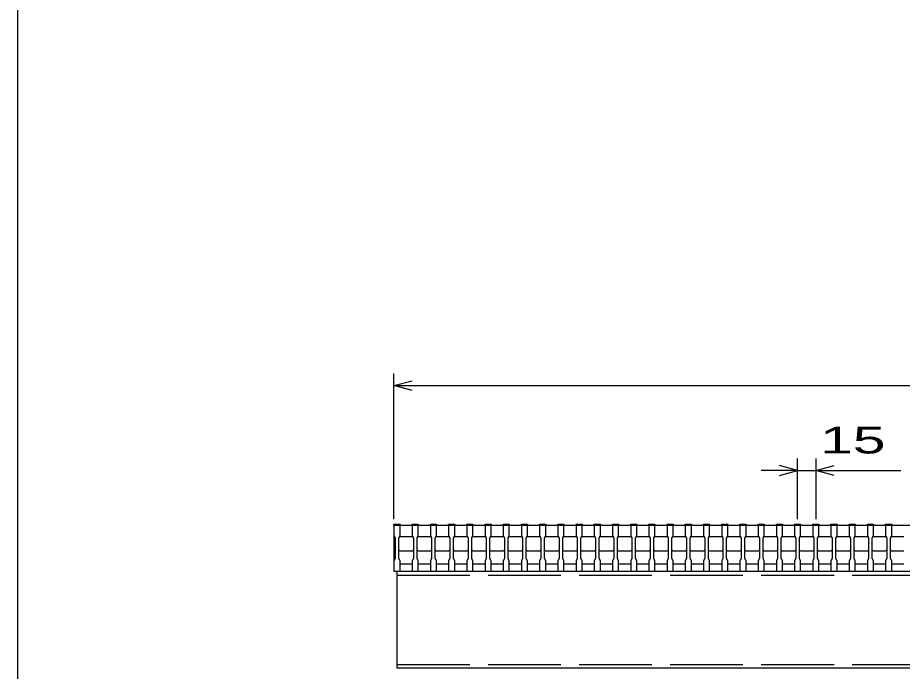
# Model space of a CAD drawing. Units: millimetres, scale not verified. Extents: x -1820 to 1731, y -1282 to 1054.
# Drawn here: x -1729 to -1000, y -673 to -134 of the extents above; entities that cross this region are included whole.
import ezdxf
from ezdxf.enums import TextEntityAlignment as Align

# ---------------------------------------------------------------- set-up
doc = ezdxf.new("R2010")
doc.units = ezdxf.units.MM
doc.header["$LTSCALE"] = 10
doc.linetypes.add('DASHED', pattern=[7.5, 6, -1.5])
for name, color, linetype, lineweight in [('0_2', 150, 'Continuous', 25), ('16', 3, 'Continuous', 25), ('22', 4, 'Continuous', 25)]:
    doc.layers.add(name, color=color, linetype=linetype, lineweight=lineweight)
doc.styles.add('ベクトル', font='')
doc.styles.get('ベクトル').set_extended_font_data('ベクトル')

msp = doc.modelspace()

# ---------------------------------------------------------------- linework, layer by layer
at = {"layer": '0_2'}
msp.add_line((-1729, -1146.5), (-1729, 1053.5), dxfattribs=at)
at = {"layer": '16'}
for p, q in [((-1419, -552.5), (-1419, -551.8)), ((-1419, -551.8), (-1414, -551.8)), ((-1419, -552.5), (-1419, -561)), ((-1414, -552.5), (-1419, -552.5)), ((-1419, -552.5), (-1419, -584.5)), ((-1419, -552.5), (-424, -552.5)), ((-1414, -551.8), (-1414, -552.5)), ((-1414, -561), (-1414, -552.5)), ((-1404, -552.5), (-1404, -551.8)), ((-1404, -551.8), (-1399, -551.8)), ((-1404, -552.5), (-1404, -561)), ((-1399, -552.5), (-1404, -552.5)), ((-1399, -551.8), (-1399, -552.5)), ((-1399, -561), (-1399, -552.5)), ((-1389, -552.5), (-1389, -551.8)), ((-1389, -551.8), (-1384, -551.8)), ((-1389, -552.5), (-1389, -561)), ((-1384, -552.5), (-1389, -552.5)), ((-1384, -551.8), (-1384, -552.5)), ((-1384, -561), (-1384, -552.5)), ((-1374, -552.5), (-1374, -551.8)), ((-1374, -551.8), (-1369, -551.8)), ((-1374, -552.5), (-1374, -561)), ((-1369, -552.5), (-1374, -552.5)), ((-1369, -551.8), (-1369, -552.5)), ((-1369, -561), (-1369, -552.5)), ((-1359, -552.5), (-1359, -551.8)), ((-1359, -551.8), (-1354, -551.8)), ((-1359, -552.5), (-1359, -561)), ((-1354, -552.5), (-1359, -552.5)), ((-1354, -551.8), (-1354, -552.5)), ((-1354, -561), (-1354, -552.5)), ((-1344, -552.5), (-1344, -551.8)), ((-1344, -551.8), (-1339, -551.8)), ((-1344, -552.5), (-1344, -561)), ((-1339, -552.5), (-1344, -552.5)), ((-1339, -551.8), (-1339, -552.5)), ((-1339, -561), (-1339, -552.5)), ((-1329, -552.5), (-1329, -551.8)), ((-1329, -551.8), (-1324, -551.8)), ((-1329, -552.5), (-1329, -561)), ((-1324, -552.5), (-1329, -552.5)), ((-1324, -551.8), (-1324, -552.5)), ((-1324, -561), (-1324, -552.5)), ((-1314, -552.5), (-1314, -551.8)), ((-1314, -551.8), (-1309, -551.8)), ((-1314, -552.5), (-1314, -561)), ((-1309, -552.5), (-1314, -552.5)), ((-1309, -551.8), (-1309, -552.5)), ((-1309, -561), (-1309, -552.5)), ((-1299, -552.5), (-1299, -551.8)), ((-1299, -551.8), (-1294, -551.8)), ((-1299, -552.5), (-1299, -561)), ((-1294, -552.5), (-1299, -552.5)), ((-1294, -551.8), (-1294, -552.5)), ((-1294, -561), (-1294, -552.5)), ((-1284, -552.5), (-1284, -551.8)), ((-1284, -551.8), (-1279, -551.8)), ((-1284, -552.5), (-1284, -561)), ((-1279, -552.5), (-1284, -552.5)), ((-1279, -551.8), (-1279, -552.5)), ((-1279, -561), (-1279, -552.5)), ((-1269, -552.5), (-1269, -551.8)), ((-1269, -551.8), (-1264, -551.8)), ((-1269, -552.5), (-1269, -561)), ((-1264, -552.5), (-1269, -552.5)), ((-1264, -551.8), (-1264, -552.5)), ((-1264, -561), (-1264, -552.5)), ((-1254, -552.5), (-1254, -551.8)), ((-1254, -551.8), (-1249, -551.8)), ((-1254, -552.5), (-1254, -561)), ((-1249, -552.5), (-1254, -552.5)), ((-1249, -551.8), (-1249, -552.5)), ((-1249, -561), (-1249, -552.5)), ((-1239, -552.5), (-1239, -551.8)), ((-1239, -551.8), (-1234, -551.8)), ((-1239, -552.5), (-1239, -561)), ((-1234, -552.5), (-1239, -552.5)), ((-1234, -551.8), (-1234, -552.5)), ((-1234, -561), (-1234, -552.5)), ((-1224, -552.5), (-1224, -551.8)), ((-1224, -551.8), (-1219, -551.8)), ((-1224, -552.5), (-1224, -561)), ((-1219, -552.5), (-1224, -552.5)), ((-1219, -551.8), (-1219, -552.5)), ((-1219, -561), (-1219, -552.5)), ((-1209, -552.5), (-1209, -551.8)), ((-1209, -551.8), (-1204, -551.8)), ((-1209, -552.5), (-1209, -561)), ((-1204, -552.5), (-1209, -552.5)), ((-1204, -551.8), (-1204, -552.5)), ((-1204, -561), (-1204, -552.5)), ((-1194, -552.5), (-1194, -551.8)), ((-1194, -551.8), (-1189, -551.8)), ((-1194, -552.5), (-1194, -561)), ((-1189, -552.5), (-1194, -552.5)), ((-1189, -551.8), (-1189, -552.5)), ((-1189, -561), (-1189, -552.5)), ((-1179, -552.5), (-1179, -551.8)), ((-1179, -551.8), (-1174, -551.8)), ((-1179, -552.5), (-1179, -561)), ((-1174, -552.5), (-1179, -552.5)), ((-1174, -551.8), (-1174, -552.5)), ((-1174, -561), (-1174, -552.5)), ((-1164, -552.5), (-1164, -551.8)), ((-1164, -551.8), (-1159, -551.8)), ((-1164, -552.5), (-1164, -561)), ((-1159, -552.5), (-1164, -552.5)), ((-1159, -551.8), (-1159, -552.5)), ((-1159, -561), (-1159, -552.5)), ((-1149, -552.5), (-1149, -551.8)), ((-1149, -551.8), (-1144, -551.8)), ((-1149, -552.5), (-1149, -561)), ((-1144, -552.5), (-1149, -552.5)), ((-1144, -551.8), (-1144, -552.5)), ((-1144, -561), (-1144, -552.5)), ((-1134, -552.5), (-1134, -551.8)), ((-1134, -551.8), (-1129, -551.8)), ((-1134, -552.5), (-1134, -561)), ((-1129, -552.5), (-1134, -552.5)), ((-1129, -551.8), (-1129, -552.5)), ((-1129, -561), (-1129, -552.5)), ((-1119, -552.5), (-1119, -551.8)), ((-1119, -551.8), (-1114, -551.8)), ((-1119, -552.5), (-1119, -561)), ((-1114, -552.5), (-1119, -552.5)), ((-1114, -551.8), (-1114, -552.5)), ((-1114, -561), (-1114, -552.5)), ((-1104, -552.5), (-1104, -551.8)), ((-1104, -551.8), (-1099, -551.8)), ((-1104, -552.5), (-1104, -561)), ((-1099, -552.5), (-1104, -552.5)), ((-1099, -551.8), (-1099, -552.5)), ((-1099, -561), (-1099, -552.5)), ((-1089, -552.5), (-1089, -551.8)), ((-1089, -551.8), (-1084, -551.8)), ((-1089, -552.5), (-1089, -561)), ((-1084, -552.5), (-1089, -552.5)), ((-1084, -551.8), (-1084, -552.5)), ((-1084, -561), (-1084, -552.5)), ((-1074, -552.5), (-1074, -551.8)), ((-1074, -551.8), (-1069, -551.8)), ((-1074, -552.5), (-1074, -561)), ((-1069, -552.5), (-1074, -552.5)), ((-1069, -551.8), (-1069, -552.5)), ((-1069, -561), (-1069, -552.5)), ((-1059, -552.5), (-1059, -551.8)), ((-1059, -551.8), (-1054, -551.8)), ((-1059, -552.5), (-1059, -561)), ((-1054, -552.5), (-1059, -552.5)), ((-1054, -551.8), (-1054, -552.5)), ((-1054, -561), (-1054, -552.5)), ((-1044, -552.5), (-1044, -551.8)), ((-1044, -551.8), (-1039, -551.8)), ((-1044, -552.5), (-1044, -561)), ((-1039, -552.5), (-1044, -552.5)), ((-1039, -551.8), (-1039, -552.5)), ((-1039, -561), (-1039, -552.5)), ((-1029, -552.5), (-1029, -551.8)), ((-1029, -551.8), (-1024, -551.8)), ((-1029, -552.5), (-1029, -561)), ((-1024, -552.5), (-1029, -552.5)), ((-1024, -551.8), (-1024, -552.5)), ((-1024, -561), (-1024, -552.5)), ((-1014, -552.5), (-1014, -551.8)), ((-1014, -551.8), (-1009, -551.8)), ((-1014, -552.5), (-1014, -561)), ((-1009, -552.5), (-1014, -552.5)), ((-1009, -551.8), (-1009, -552.5)), ((-1009, -561), (-1009, -552.5)), ((-1419, -561), (-1418, -563)), ((-1415, -563), (-1414, -561)), ((-1404, -561), (-1403, -563)), ((-1400, -563), (-1399, -561)), ((-1389, -561), (-1388, -563)), ((-1385, -563), (-1384, -561)), ((-1374, -561), (-1373, -563)), ((-1370, -563), (-1369, -561)), ((-1359, -561), (-1358, -563)), ((-1355, -563), (-1354, -561)), ((-1344, -561), (-1343, -563)), ((-1340, -563), (-1339, -561)), ((-1329, -561), (-1328, -563)), ((-1325, -563), (-1324, -561)), ((-1314, -561), (-1313, -563)), ((-1310, -563), (-1309, -561)), ((-1299, -561), (-1298, -563)), ((-1295, -563), (-1294, -561)), ((-1284, -561), (-1283, -563)), ((-1280, -563), (-1279, -561)), ((-1269, -561), (-1268, -563)), ((-1265, -563), (-1264, -561)), ((-1254, -561), (-1253, -563)), ((-1250, -563), (-1249, -561)), ((-1239, -561), (-1238, -563)), ((-1235, -563), (-1234, -561)), ((-1224, -561), (-1223, -563)), ((-1220, -563), (-1219, -561)), ((-1209, -561), (-1208, -563)), ((-1205, -563), (-1204, -561)), ((-1194, -561), (-1193, -563)), ((-1190, -563), (-1189, -561)), ((-1179, -561), (-1178, -563)), ((-1175, -563), (-1174, -561)), ((-1164, -561), (-1163, -563)), ((-1160, -563), (-1159, -561)), ((-1149, -561), (-1148, -563)), ((-1145, -563), (-1144, -561)), ((-1134, -561), (-1133, -563)), ((-1130, -563), (-1129, -561)), ((-1119, -561), (-1118, -563)), ((-1115, -563), (-1114, -561)), ((-1104, -561), (-1103, -563)), ((-1100, -563), (-1099, -561)), ((-1089, -561), (-1088, -563)), ((-1085, -563), (-1084, -561)), ((-1074, -561), (-1073, -563)), ((-1070, -563), (-1069, -561)), ((-1059, -561), (-1058, -563)), ((-1055, -563), (-1054, -561)), ((-1044, -561), (-1043, -563)), ((-1040, -563), (-1039, -561)), ((-1029, -561), (-1028, -563)), ((-1025, -563), (-1024, -561)), ((-1014, -561), (-1013, -563)), ((-1010, -563), (-1009, -561)), ((-1418, -563), (-1418, -580)), ((-1415, -563), (-1414, -562)), ((-1415, -580), (-1415, -563)), ((-1414, -562), (-1404, -562)), ((-1404, -562), (-1403, -563)), ((-1403, -563), (-1403, -580)), ((-1400, -563), (-1399, -562)), ((-1400, -580), (-1400, -563)), ((-1399, -562), (-1389, -562)), ((-1389, -562), (-1388, -563)), ((-1388, -563), (-1388, -580)), ((-1385, -563), (-1384, -562)), ((-1385, -580), (-1385, -563)), ((-1384, -562), (-1374, -562)), ((-1374, -562), (-1373, -563)), ((-1373, -563), (-1373, -580)), ((-1370, -563), (-1369, -562)), ((-1370, -580), (-1370, -563)), ((-1369, -562), (-1359, -562)), ((-1359, -562), (-1358, -563)), ((-1358, -563), (-1358, -580)), ((-1355, -563), (-1354, -562)), ((-1355, -580), (-1355, -563)), ((-1354, -562), (-1344, -562)), ((-1344, -562), (-1343, -563)), ((-1343, -563), (-1343, -580)), ((-1340, -563), (-1339, -562)), ((-1340, -580), (-1340, -563)), ((-1339, -562), (-1329, -562)), ((-1329, -562), (-1328, -563)), ((-1328, -563), (-1328, -580)), ((-1325, -563), (-1324, -562)), ((-1325, -580), (-1325, -563)), ((-1324, -562), (-1314, -562)), ((-1314, -562), (-1313, -563)), ((-1313, -563), (-1313, -580)), ((-1310, -563), (-1309, -562)), ((-1310, -580), (-1310, -563)), ((-1309, -562), (-1299, -562)), ((-1299, -562), (-1298, -563)), ((-1298, -563), (-1298, -580)), ((-1295, -563), (-1294, -562)), ((-1295, -580), (-1295, -563)), ((-1294, -562), (-1284, -562)), ((-1284, -562), (-1283, -563)), ((-1283, -563), (-1283, -580)), ((-1280, -563), (-1279, -562)), ((-1280, -580), (-1280, -563)), ((-1279, -562), (-1269, -562)), ((-1269, -562), (-1268, -563)), ((-1268, -563), (-1268, -580)), ((-1265, -563), (-1264, -562)), ((-1265, -580), (-1265, -563)), ((-1264, -562), (-1254, -562)), ((-1254, -562), (-1253, -563)), ((-1253, -563), (-1253, -580)), ((-1250, -563), (-1249, -562)), ((-1250, -580), (-1250, -563)), ((-1249, -562), (-1239, -562)), ((-1239, -562), (-1238, -563)), ((-1238, -563), (-1238, -580)), ((-1235, -563), (-1234, -562)), ((-1235, -580), (-1235, -563)), ((-1234, -562), (-1224, -562)), ((-1224, -562), (-1223, -563)), ((-1223, -563), (-1223, -580)), ((-1220, -563), (-1219, -562)), ((-1220, -580), (-1220, -563)), ((-1219, -562), (-1209, -562)), ((-1209, -562), (-1208, -563)), ((-1208, -563), (-1208, -580)), ((-1205, -563), (-1204, -562)), ((-1205, -580), (-1205, -563)), ((-1204, -562), (-1194, -562)), ((-1194, -562), (-1193, -563)), ((-1193, -563), (-1193, -580)), ((-1190, -563), (-1189, -562)), ((-1190, -580), (-1190, -563)), ((-1189, -562), (-1179, -562)), ((-1179, -562), (-1178, -563)), ((-1178, -563), (-1178, -580)), ((-1175, -563), (-1174, -562)), ((-1175, -580), (-1175, -563)), ((-1174, -562), (-1164, -562)), ((-1164, -562), (-1163, -563)), ((-1163, -563), (-1163, -580)), ((-1160, -563), (-1159, -562)), ((-1160, -580), (-1160, -563)), ((-1159, -562), (-1149, -562)), ((-1149, -562), (-1148, -563)), ((-1148, -563), (-1148, -580)), ((-1145, -563), (-1144, -562)), ((-1145, -580), (-1145, -563)), ((-1144, -562), (-1134, -562)), ((-1134, -562), (-1133, -563)), ((-1133, -563), (-1133, -580)), ((-1130, -563), (-1129, -562)), ((-1130, -580), (-1130, -563)), ((-1129, -562), (-1119, -562)), ((-1119, -562), (-1118, -563)), ((-1118, -563), (-1118, -580)), ((-1115, -563), (-1114, -562)), ((-1115, -580), (-1115, -563)), ((-1114, -562), (-1104, -562)), ((-1104, -562), (-1103, -563)), ((-1103, -563), (-1103, -580)), ((-1100, -563), (-1099, -562)), ((-1100, -580), (-1100, -563)), ((-1099, -562), (-1089, -562)), ((-1089, -562), (-1088, -563)), ((-1088, -563), (-1088, -580)), ((-1085, -563), (-1084, -562)), ((-1085, -580), (-1085, -563)), ((-1084, -562), (-1074, -562)), ((-1074, -562), (-1073, -563)), ((-1073, -563), (-1073, -580)), ((-1070, -563), (-1069, -562)), ((-1070, -580), (-1070, -563)), ((-1069, -562), (-1059, -562)), ((-1059, -562), (-1058, -563)), ((-1058, -563), (-1058, -580)), ((-1055, -563), (-1054, -562)), ((-1055, -580), (-1055, -563)), ((-1054, -562), (-1044, -562)), ((-1044, -562), (-1043, -563)), ((-1043, -563), (-1043, -580)), ((-1040, -563), (-1039, -562)), ((-1040, -580), (-1040, -563)), ((-1039, -562), (-1029, -562)), ((-1029, -562), (-1028, -563)), ((-1028, -563), (-1028, -580)), ((-1025, -563), (-1024, -562)), ((-1025, -580), (-1025, -563)), ((-1024, -562), (-1014, -562)), ((-1014, -562), (-1013, -563)), ((-1013, -563), (-1013, -580)), ((-1010, -563), (-1009, -562)), ((-1010, -580), (-1010, -563)), ((-1009, -562), (-999, -562)), ((-1414, -574), (-1415, -573)), ((-1404, -574), (-1414, -574)), ((-1403, -573), (-1404, -574)), ((-1399, -574), (-1400, -573)), ((-1389, -574), (-1399, -574)), ((-1388, -573), (-1389, -574)), ((-1384, -574), (-1385, -573)), ((-1374, -574), (-1384, -574)), ((-1373, -573), (-1374, -574)), ((-1369, -574), (-1370, -573)), ((-1359, -574), (-1369, -574)), ((-1358, -573), (-1359, -574)), ((-1354, -574), (-1355, -573)), ((-1344, -574), (-1354, -574)), ((-1343, -573), (-1344, -574)), ((-1339, -574), (-1340, -573)), ((-1329, -574), (-1339, -574)), ((-1328, -573), (-1329, -574)), ((-1324, -574), (-1325, -573)), ((-1314, -574), (-1324, -574)), ((-1313, -573), (-1314, -574)), ((-1309, -574), (-1310, -573)), ((-1299, -574), (-1309, -574)), ((-1298, -573), (-1299, -574)), ((-1294, -574), (-1295, -573)), ((-1284, -574), (-1294, -574)), ((-1283, -573), (-1284, -574)), ((-1279, -574), (-1280, -573)), ((-1269, -574), (-1279, -574)), ((-1268, -573), (-1269, -574)), ((-1264, -574), (-1265, -573)), ((-1254, -574), (-1264, -574)), ((-1253, -573), (-1254, -574)), ((-1249, -574), (-1250, -573)), ((-1239, -574), (-1249, -574)), ((-1238, -573), (-1239, -574)), ((-1234, -574), (-1235, -573)), ((-1224, -574), (-1234, -574)), ((-1223, -573), (-1224, -574)), ((-1219, -574), (-1220, -573)), ((-1209, -574), (-1219, -574)), ((-1208, -573), (-1209, -574)), ((-1204, -574), (-1205, -573)), ((-1194, -574), (-1204, -574)), ((-1193, -573), (-1194, -574)), ((-1189, -574), (-1190, -573)), ((-1179, -574), (-1189, -574)), ((-1178, -573), (-1179, -574)), ((-1174, -574), (-1175, -573)), ((-1164, -574), (-1174, -574)), ((-1163, -573), (-1164, -574)), ((-1159, -574), (-1160, -573)), ((-1149, -574), (-1159, -574)), ((-1148, -573), (-1149, -574)), ((-1144, -574), (-1145, -573)), ((-1134, -574), (-1144, -574)), ((-1133, -573), (-1134, -574)), ((-1129, -574), (-1130, -573)), ((-1119, -574), (-1129, -574)), ((-1118, -573), (-1119, -574)), ((-1114, -574), (-1115, -573)), ((-1104, -574), (-1114, -574)), ((-1103, -573), (-1104, -574)), ((-1099, -574), (-1100, -573)), ((-1089, -574), (-1099, -574)), ((-1088, -573), (-1089, -574)), ((-1084, -574), (-1085, -573)), ((-1074, -574), (-1084, -574)), ((-1073, -573), (-1074, -574)), ((-1069, -574), (-1070, -573)), ((-1059, -574), (-1069, -574)), ((-1058, -573), (-1059, -574)), ((-1054, -574), (-1055, -573)), ((-1044, -574), (-1054, -574)), ((-1043, -573), (-1044, -574)), ((-1039, -574), (-1040, -573)), ((-1029, -574), (-1039, -574)), ((-1028, -573), (-1029, -574)), ((-1024, -574), (-1025, -573)), ((-1014, -574), (-1024, -574)), ((-1013, -573), (-1014, -574)), ((-1009, -574), (-1010, -573)), ((-999, -574), (-1009, -574)), ((-1418, -580), (-1419, -582)), ((-1419, -582), (-1419, -590.5)), ((-1414, -582), (-1415, -580)), ((-1414, -590.5), (-1414, -582)), ((-1403, -580), (-1404, -582)), ((-1404, -582), (-1404, -590.5)), ((-1399, -582), (-1400, -580)), ((-1399, -590.5), (-1399, -582)), ((-1388, -580), (-1389, -582)), ((-1389, -582), (-1389, -590.5)), ((-1384, -582), (-1385, -580)), ((-1384, -590.5), (-1384, -582)), ((-1373, -580), (-1374, -582)), ((-1374, -582), (-1374, -590.5)), ((-1369, -582), (-1370, -580)), ((-1369, -590.5), (-1369, -582)), ((-1358, -580), (-1359, -582)), ((-1359, -582), (-1359, -590.5)), ((-1354, -582), (-1355, -580)), ((-1354, -590.5), (-1354, -582)), ((-1343, -580), (-1344, -582)), ((-1344, -582), (-1344, -590.5)), ((-1339, -582), (-1340, -580)), ((-1339, -590.5), (-1339, -582)), ((-1328, -580), (-1329, -582)), ((-1329, -582), (-1329, -590.5)), ((-1324, -582), (-1325, -580)), ((-1324, -590.5), (-1324, -582)), ((-1313, -580), (-1314, -582)), ((-1314, -582), (-1314, -590.5)), ((-1309, -582), (-1310, -580)), ((-1309, -590.5), (-1309, -582)), ((-1298, -580), (-1299, -582)), ((-1299, -582), (-1299, -590.5)), ((-1294, -582), (-1295, -580)), ((-1294, -590.5), (-1294, -582)), ((-1283, -580), (-1284, -582)), ((-1284, -582), (-1284, -590.5)), ((-1279, -582), (-1280, -580)), ((-1279, -590.5), (-1279, -582)), ((-1268, -580), (-1269, -582)), ((-1269, -582), (-1269, -590.5)), ((-1264, -582), (-1265, -580)), ((-1264, -590.5), (-1264, -582)), ((-1253, -580), (-1254, -582)), ((-1254, -582), (-1254, -590.5)), ((-1249, -582), (-1250, -580)), ((-1249, -590.5), (-1249, -582)), ((-1238, -580), (-1239, -582)), ((-1239, -582), (-1239, -590.5)), ((-1234, -582), (-1235, -580)), ((-1234, -590.5), (-1234, -582)), ((-1223, -580), (-1224, -582)), ((-1224, -582), (-1224, -590.5)), ((-1219, -582), (-1220, -580)), ((-1219, -590.5), (-1219, -582)), ((-1208, -580), (-1209, -582)), ((-1209, -582), (-1209, -590.5)), ((-1204, -582), (-1205, -580)), ((-1204, -590.5), (-1204, -582)), ((-1193, -580), (-1194, -582)), ((-1194, -582), (-1194, -590.5)), ((-1189, -582), (-1190, -580)), ((-1189, -590.5), (-1189, -582)), ((-1178, -580), (-1179, -582)), ((-1179, -582), (-1179, -590.5)), ((-1174, -582), (-1175, -580)), ((-1174, -590.5), (-1174, -582)), ((-1163, -580), (-1164, -582)), ((-1164, -582), (-1164, -590.5)), ((-1159, -582), (-1160, -580)), ((-1159, -590.5), (-1159, -582)), ((-1148, -580), (-1149, -582)), ((-1149, -582), (-1149, -590.5)), ((-1144, -582), (-1145, -580)), ((-1144, -590.5), (-1144, -582)), ((-1133, -580), (-1134, -582)), ((-1134, -582), (-1134, -590.5)), ((-1129, -582), (-1130, -580)), ((-1129, -590.5), (-1129, -582)), ((-1118, -580), (-1119, -582)), ((-1119, -582), (-1119, -590.5)), ((-1114, -582), (-1115, -580)), ((-1114, -590.5), (-1114, -582)), ((-1103, -580), (-1104, -582)), ((-1104, -582), (-1104, -590.5)), ((-1099, -582), (-1100, -580)), ((-1099, -590.5), (-1099, -582)), ((-1088, -580), (-1089, -582)), ((-1089, -582), (-1089, -590.5)), ((-1084, -582), (-1085, -580)), ((-1084, -590.5), (-1084, -582)), ((-1073, -580), (-1074, -582)), ((-1074, -582), (-1074, -590.5)), ((-1069, -582), (-1070, -580)), ((-1069, -590.5), (-1069, -582)), ((-1058, -580), (-1059, -582)), ((-1059, -582), (-1059, -590.5)), ((-1054, -582), (-1055, -580)), ((-1054, -590.5), (-1054, -582)), ((-1043, -580), (-1044, -582)), ((-1044, -582), (-1044, -590.5)), ((-1039, -582), (-1040, -580)), ((-1039, -590.5), (-1039, -582)), ((-1028, -580), (-1029, -582)), ((-1029, -582), (-1029, -590.5)), ((-1024, -582), (-1025, -580)), ((-1024, -590.5), (-1024, -582)), ((-1013, -580), (-1014, -582)), ((-1014, -582), (-1014, -590.5)), ((-1009, -582), (-1010, -580)), ((-1009, -590.5), (-1009, -582)), ((-1414, -584.5), (-1404, -584.5)), ((-1399, -584.5), (-1389, -584.5)), ((-1384, -584.5), (-1374, -584.5)), ((-1369, -584.5), (-1359, -584.5)), ((-1354, -584.5), (-1344, -584.5)), ((-1339, -584.5), (-1329, -584.5)), ((-1324, -584.5), (-1314, -584.5)), ((-1309, -584.5), (-1299, -584.5)), ((-1294, -584.5), (-1284, -584.5)), ((-1279, -584.5), (-1269, -584.5)), ((-1264, -584.5), (-1254, -584.5)), ((-1249, -584.5), (-1239, -584.5)), ((-1234, -584.5), (-1224, -584.5)), ((-1219, -584.5), (-1209, -584.5)), ((-1204, -584.5), (-1194, -584.5)), ((-1189, -584.5), (-1179, -584.5)), ((-1174, -584.5), (-1164, -584.5)), ((-1159, -584.5), (-1149, -584.5)), ((-1144, -584.5), (-1134, -584.5)), ((-1129, -584.5), (-1119, -584.5)), ((-1114, -584.5), (-1104, -584.5)), ((-1099, -584.5), (-1089, -584.5)), ((-1084, -584.5), (-1074, -584.5)), ((-1069, -584.5), (-1059, -584.5)), ((-1054, -584.5), (-1044, -584.5)), ((-1039, -584.5), (-1029, -584.5)), ((-1024, -584.5), (-1014, -584.5)), ((-1009, -584.5), (-999, -584.5)), ((-1419, -590.5), (-1414, -590.5)), ((-1416.5, -590.5), (-426.5, -590.5)), ((-1416.5, -670.5), (-1416.5, -590.5)), ((-1404, -590.5), (-1399, -590.5)), ((-1389, -590.5), (-1384, -590.5)), ((-1374, -590.5), (-1369, -590.5)), ((-1359, -590.5), (-1354, -590.5)), ((-1344, -590.5), (-1339, -590.5)), ((-1329, -590.5), (-1324, -590.5)), ((-1314, -590.5), (-1309, -590.5)), ((-1299, -590.5), (-1294, -590.5)), ((-1284, -590.5), (-1279, -590.5)), ((-1269, -590.5), (-1264, -590.5)), ((-1254, -590.5), (-1249, -590.5)), ((-1239, -590.5), (-1234, -590.5)), ((-1224, -590.5), (-1219, -590.5)), ((-1209, -590.5), (-1204, -590.5)), ((-1194, -590.5), (-1189, -590.5)), ((-1179, -590.5), (-1174, -590.5)), ((-1164, -590.5), (-1159, -590.5)), ((-1149, -590.5), (-1144, -590.5)), ((-1134, -590.5), (-1129, -590.5)), ((-1119, -590.5), (-1114, -590.5)), ((-1104, -590.5), (-1099, -590.5)), ((-1089, -590.5), (-1084, -590.5)), ((-1074, -590.5), (-1069, -590.5)), ((-1059, -590.5), (-1054, -590.5)), ((-1044, -590.5), (-1039, -590.5)), ((-1029, -590.5), (-1024, -590.5)), ((-1014, -590.5), (-1009, -590.5)), ((-426.5, -670.5), (-1416.5, -670.5))]:
    msp.add_line(p, q, dxfattribs=at)
at = {"layer": '16', "linetype": 'DASHED'}
for p, q in [((-1416.5, -593.7), (-426.5, -593.7)), ((-1416.5, -667.3), (-426.5, -667.3))]:
    msp.add_line(p, q, dxfattribs=at)
at = {"layer": '22'}
for p, q in [((-1419, -547.5), (-1419, -427.5)), ((-1419, -437.5), (-1404, -433.5)), ((-1404, -441.5), (-1419, -437.5)), ((-1419, -437.5), (-424, -437.5)), ((-1086.5, -547.5), (-1086.5, -497.5)), ((-1071.5, -497.5), (-1071.5, -547.5)), ((-1086.5, -507.5), (-1116.5, -507.5)), ((-1086.5, -507.5), (-1101.5, -503.5)), ((-1101.5, -511.5), (-1086.5, -507.5)), ((-1086.5, -507.5), (-1071.5, -507.5)), ((-1071.5, -507.5), (-1056.5, -503.5)), ((-1056.5, -511.5), (-1071.5, -507.5)), ((-1071.5, -507.5), (-1001.5, -507.5))]:
    msp.add_line(p, q, dxfattribs=at)

# ---------------------------------------------------------------- texts
at = {"layer": '22', "color": 2, "style": 'ベクトル', "width": 1.65}
msp.add_text(' 15 ', height=21.99, dxfattribs=at).set_placement((-1081.5, -482.5), align=Align.MIDDLE_LEFT)

doc.saveas('drawing.dxf')
